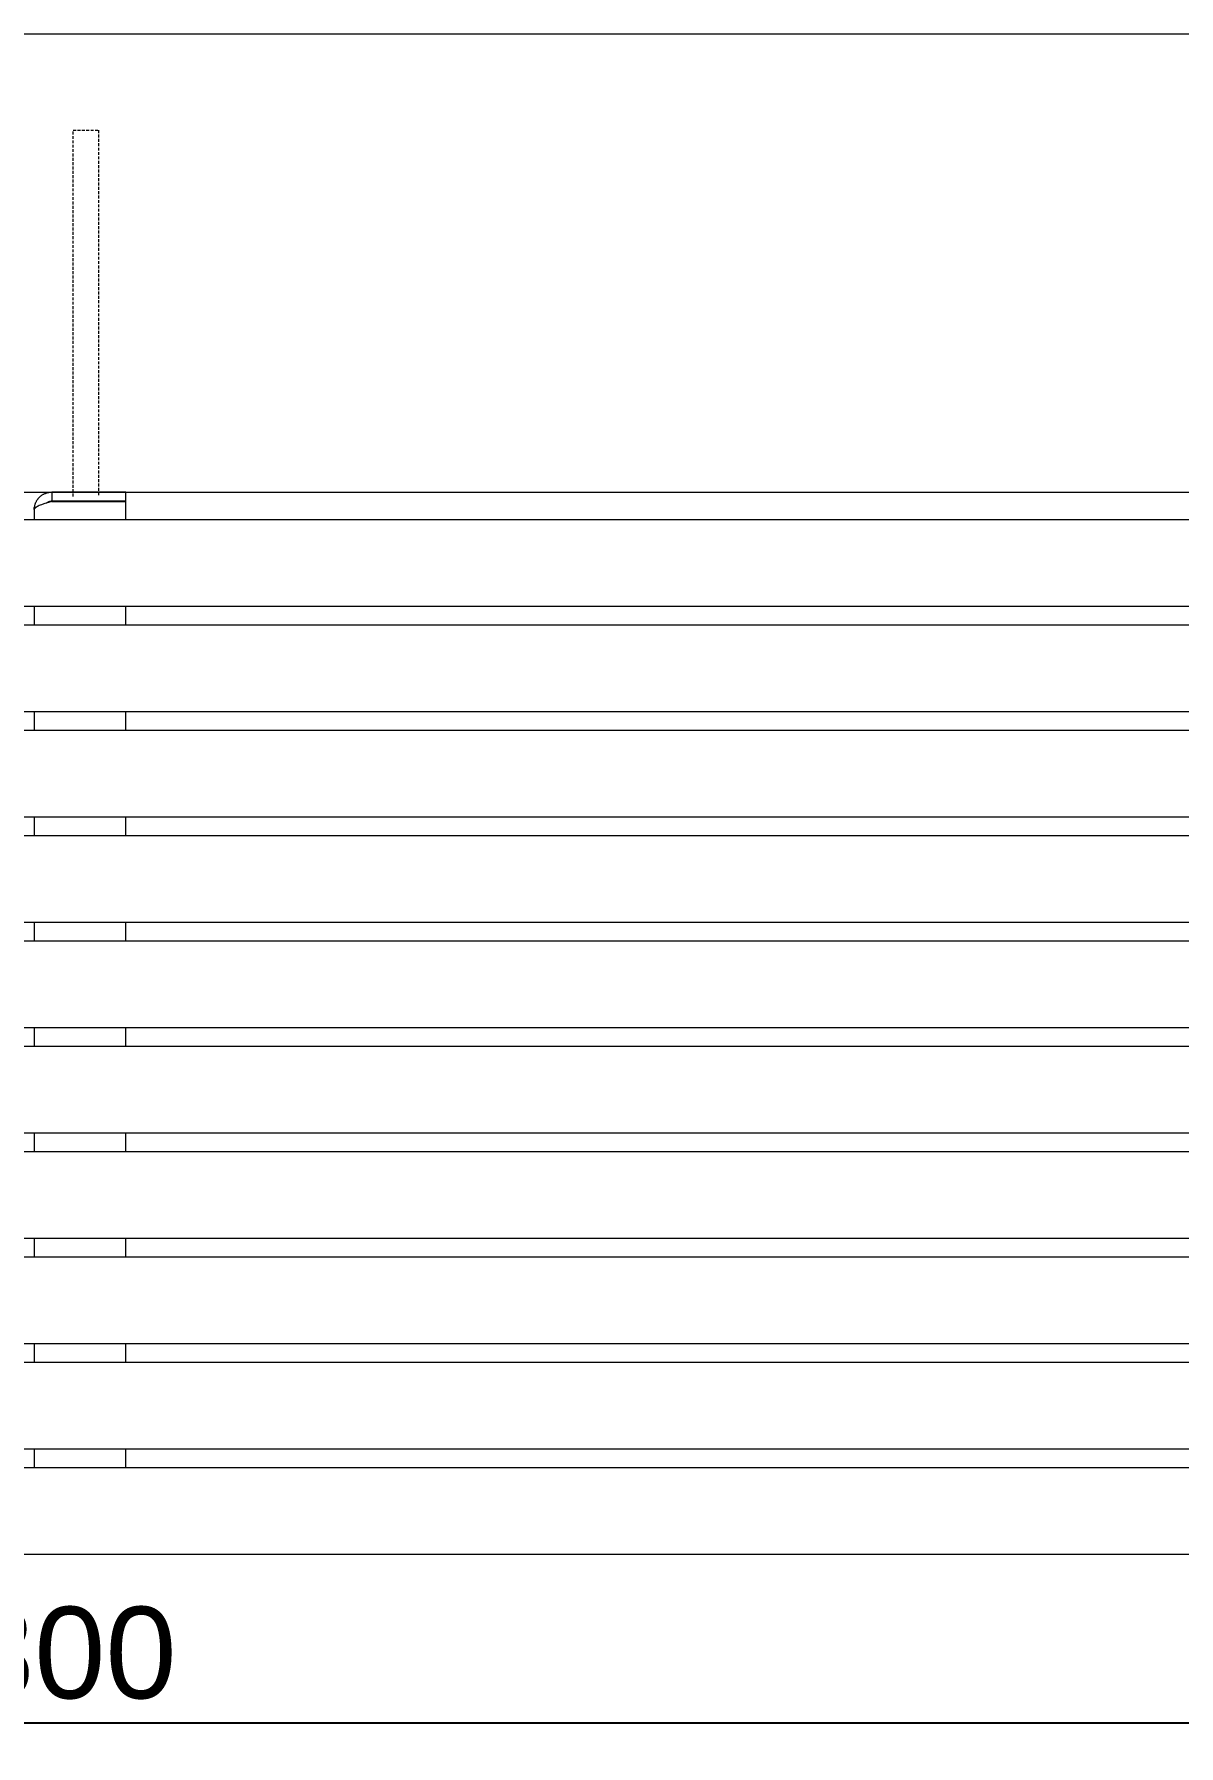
# Model space of a CAD drawing. Header units: millimetres. Extents: x -244 to 4312, y 246 to 2799.
# Drawn here: x 1060 to 1560, y 246 to 994 of the extents above; entities that cross this region are included whole.
import ezdxf

# ---------------------------------------------------------------- set-up
doc = ezdxf.new("R2010")
doc.units = ezdxf.units.MM
doc.linetypes.add('HIDDEN', pattern=[1.905, 1.27, -0.635])
for name, color, linetype, lineweight in [('ZANO_R', 7, 'Continuous', 0), ('ZANO_R_przerywana', 7, 'HIDDEN', 0), ('ZANO_W', 1, 'Continuous', 0)]:
    doc.layers.add(name, color=color, linetype=linetype, lineweight=lineweight)
doc.styles.add('Arial', font='arial.ttf')
doc.styles.get("Standard").update_dxf_attribs({"font": 'ARIALUNI.TTF'})
doc.dimstyles.new('pl i ang', dxfattribs={"dimtxt": 50, "dimasz": 50, "dimexe": 1.25, "dimexo": 0.625, "dimgap": 10, "dimtad": 1, "dimtoh": 1, "dimtxsty": 'Standard', "dimcen": 2.5, "dimclrd": 1, "dimclre": 1, "dimclrt": 1, "dimadec": 0, "dimazin": 0, "dimtfac": 1, "dimtmove": 0, "dimatfit": 3, "dimfxl": 1, "dimarcsym": 1})

# ---------------------------------------------------------------- blocks, each defined once
blk = doc.blocks.new('*D441')
at = {"layer": 'ZANO_W', "color": 1, "lineweight": -2}
for p, q in [((160, 322.57), (160, 246)), ((1960, 322.57), (1960, 246)), ((200, 256), (1920, 256))]:
    blk.add_line(p, q, dxfattribs=at)
at = {"layer": 'ZANO_W', "color": 1}
for points in [[(200, 262.67), (200, 249.34), (160, 256)], [(1920, 249.34), (1920, 262.67), (1960, 256)]]:
    blk.add_solid(points, dxfattribs=at)
at = {"layer": 'ZANO_W', "color": 1, "insert": (1060, 286.43), "char_height": 40, "attachment_point": 5, "style": 'Arial'}
blk.add_mtext('1800', dxfattribs=at)

msp = doc.modelspace()

# ---------------------------------------------------------------- linework, layer by layer
at = {"layer": 'ZANO_R'}
for p, q in [((2060, 993.57), (60, 993.57)), ((60, 793.57), (2060, 793.57)), ((1063.48, 792.36), (1063.7, 792.49)), ((1063.7, 792.49), (1063.91, 792.61)), ((1063.91, 792.61), (1064.13, 792.73)), ((1064.13, 792.73), (1064.35, 792.84)), ((1064.35, 792.84), (1064.58, 792.94)), ((1064.58, 792.94), (1064.81, 793.04)), ((1064.81, 793.04), (1065.04, 793.12)), ((1065.04, 793.12), (1065.22, 793.19)), ((1065.22, 793.19), (1065.4, 793.24)), ((1065.4, 793.24), (1065.58, 793.29)), ((1065.58, 793.29), (1065.76, 793.34)), ((1065.76, 793.34), (1065.94, 793.39)), ((1065.94, 793.39), (1066.12, 793.42)), ((1066.12, 793.42), (1066.36, 793.47)), ((1066.36, 793.47), (1066.61, 793.5)), ((1066.61, 793.5), (1066.86, 793.53)), ((1066.86, 793.53), (1067.11, 793.55)), ((1067.11, 793.55), (1067.35, 793.56)), ((1067.35, 793.56), (1067.6, 793.57)), ((1067.6, 793.57), (1067.6, 789.57)), ((1100, 793.57), (1067.6, 793.57)), ((1100, 789.57), (1100, 793.57)), ((1059.98, 786.6), (1059.96, 786.81)), ((1059.99, 786.4), (1059.98, 786.6)), ((1060, 786.2), (1059.99, 786.4)), ((1060, 786.02), (1060.01, 786.25)), ((1060, 786), (1060, 786.2)), ((1060, 786.02), (1060, 786)), ((1060, 786), (1060, 785.98)), ((1060, 785.97), (1060, 785.98)), ((1060, 785.97), (1060, 781.57)), ((1060.01, 786.25), (1060.02, 786.48)), ((1060.02, 786.48), (1060.04, 786.71)), ((1060.04, 786.71), (1060.07, 786.96)), ((1060.07, 786.96), (1060.1, 787.21)), ((1060.1, 786.32), (1060.08, 786.3)), ((1060.1, 787.21), (1060.15, 787.45)), ((1060.11, 786.34), (1060.1, 786.32)), ((1060.12, 786.36), (1060.11, 786.34)), ((1060.14, 786.39), (1060.12, 786.36)), ((1060.15, 786.41), (1060.14, 786.39)), ((1060.15, 787.45), (1060.2, 787.69)), ((1060.16, 786.43), (1060.15, 786.41)), ((1060.18, 786.45), (1060.16, 786.43)), ((1060.19, 786.47), (1060.18, 786.45)), ((1060.21, 786.49), (1060.19, 786.47)), ((1060.2, 787.69), (1060.26, 787.94)), ((1060.23, 786.51), (1060.21, 786.49)), ((1060.26, 786.55), (1060.23, 786.51)), ((1060.26, 787.94), (1060.33, 788.18)), ((1060.29, 786.59), (1060.26, 786.55)), ((1060.33, 786.63), (1060.29, 786.59)), ((1060.33, 788.18), (1060.41, 788.41)), ((1060.38, 786.67), (1060.33, 786.63)), ((1060.43, 786.72), (1060.38, 786.67)), ((1060.41, 788.41), (1060.49, 788.65)), ((1060.48, 786.77), (1060.43, 786.72)), ((1060.54, 786.81), (1060.48, 786.77)), ((1060.49, 788.65), (1060.58, 788.88)), ((1060.59, 786.85), (1060.54, 786.81)), ((1060.58, 788.88), (1060.68, 789.11)), ((1060.65, 786.9), (1060.59, 786.85)), ((1060.71, 786.94), (1060.65, 786.9)), ((1060.68, 789.11), (1060.79, 789.33)), ((1060.76, 786.98), (1060.71, 786.94)), ((1060.84, 787.02), (1060.76, 786.98)), ((1060.79, 789.33), (1060.9, 789.55)), ((1060.91, 787.07), (1060.84, 787.02)), ((1060.9, 789.55), (1061.02, 789.77)), ((1061.06, 787.16), (1060.91, 787.07)), ((1061.02, 789.77), (1061.15, 789.98)), ((1061.21, 787.24), (1061.06, 787.16)), ((1061.15, 789.98), (1061.28, 790.19)), ((1061.37, 787.33), (1061.21, 787.24)), ((1061.28, 790.19), (1061.39, 790.35)), ((1061.55, 787.42), (1061.37, 787.33)), ((1061.39, 790.35), (1061.5, 790.5)), ((1061.5, 790.5), (1061.61, 790.64)), ((1061.74, 787.51), (1061.55, 787.42)), ((1061.61, 790.64), (1061.73, 790.79)), ((1061.73, 790.79), (1061.85, 790.93)), ((1062.12, 787.68), (1061.74, 787.51)), ((1061.85, 790.93), (1061.97, 791.07)), ((1061.97, 791.07), (1062.14, 791.25)), ((1062.6, 787.87), (1062.12, 787.68)), ((1062.14, 791.25), (1062.32, 791.43)), ((1062.32, 791.43), (1062.5, 791.6)), ((1062.5, 791.6), (1062.69, 791.76)), ((1063.08, 788.05), (1062.6, 787.87)), ((1062.69, 791.76), (1062.88, 791.92)), ((1062.88, 791.92), (1063.08, 792.07)), ((1063.08, 792.07), (1063.28, 792.22)), ((1064.22, 788.44), (1063.08, 788.05)), ((1063.28, 792.22), (1063.48, 792.36)), ((1067.6, 789.47), (1064.22, 788.44)), ((1065.49, 788.89), (1065.39, 788.81)), ((1065.6, 788.96), (1065.49, 788.89)), ((1065.7, 789.03), (1065.6, 788.96)), ((1065.81, 789.09), (1065.7, 789.03)), ((1065.92, 789.15), (1065.81, 789.09)), ((1066.03, 789.21), (1065.92, 789.15)), ((1066.14, 789.26), (1066.03, 789.21)), ((1066.26, 789.31), (1066.14, 789.26)), ((1066.38, 789.35), (1066.26, 789.31)), ((1066.49, 789.39), (1066.38, 789.35)), ((1066.61, 789.43), (1066.49, 789.39)), ((1066.74, 789.46), (1066.61, 789.43)), ((1066.86, 789.49), (1066.74, 789.46)), ((1066.98, 789.51), (1066.86, 789.49)), ((1067.1, 789.53), (1066.98, 789.51)), ((1067.23, 789.55), (1067.1, 789.53)), ((1067.35, 789.56), (1067.23, 789.55)), ((1067.48, 789.57), (1067.35, 789.56)), ((1067.6, 789.57), (1067.48, 789.57)), ((1100, 789.57), (1067.6, 789.57)), ((1067.6, 789.47), (1100, 789.47)), ((1100, 781.57), (1100, 789.47)), ((163, 781.57), (1957, 781.57)), ((1957, 743.57), (163, 743.57)), ((1060, 743.57), (1060, 735.57)), ((1100, 735.57), (1100, 743.57)), ((163, 735.57), (1957, 735.57)), ((1957, 697.57), (163, 697.57)), ((1060, 697.57), (1060, 689.57)), ((1100, 689.57), (1100, 697.57)), ((163, 689.57), (1957, 689.57)), ((1957, 651.57), (163, 651.57)), ((1060, 651.57), (1060, 643.57)), ((1100, 643.57), (1100, 651.57)), ((163, 643.57), (1957, 643.57)), ((1957, 605.57), (163, 605.57)), ((1060, 605.57), (1060, 597.57)), ((1100, 597.57), (1100, 605.57)), ((163, 597.57), (1957, 597.57)), ((1957, 559.57), (163, 559.57)), ((1060, 559.57), (1060, 551.57)), ((1100, 551.57), (1100, 559.57)), ((163, 551.57), (1957, 551.57)), ((1957, 513.57), (163, 513.57)), ((1060, 513.57), (1060, 505.57)), ((1100, 505.57), (1100, 513.57)), ((163, 505.57), (1957, 505.57)), ((1957, 467.57), (163, 467.57)), ((1060, 467.57), (1060, 459.57)), ((1100, 459.57), (1100, 467.57)), ((163, 459.57), (1957, 459.57)), ((1957, 421.57), (163, 421.57)), ((1060, 421.57), (1060, 413.57)), ((1100, 413.57), (1100, 421.57)), ((163, 413.57), (1957, 413.57)), ((1957, 375.57), (163, 375.57)), ((1060, 375.57), (1060, 367.57)), ((1100, 367.57), (1100, 375.57)), ((163, 367.57), (1957, 367.57)), ((1957, 329.57), (163, 329.57))]:
    msp.add_line(p, q, dxfattribs=at)
at = {"layer": 'ZANO_R_przerywana'}
msp.add_lwpolyline([(1077, 791.64), (1077, 951.64), (1088, 951.64), (1088, 791.64)], dxfattribs=at)

# ---------------------------------------------------------------- dimensions: what is measured, and where the dimension line sits
at = {"layer": 'ZANO_W'}
dim = msp.add_linear_dim(base=(1960, 256), p1=(160, 332.57), p2=(1960, 332.57), dimstyle='pl i ang', override={"dimtxt": 40, "dimasz": 40, "dimexe": 10, "dimexo": 10, "dimtoh": 0, "dimdec": 0, "dimtxsty": 'Arial', "dimtdec": 0, "dimtmove": 1}, dxfattribs=at)
dim.commit()
dim.dimension.update_dxf_attribs({"geometry": '*D441', "text_midpoint": (1060, 286.43)})

doc.saveas('drawing.dxf')
